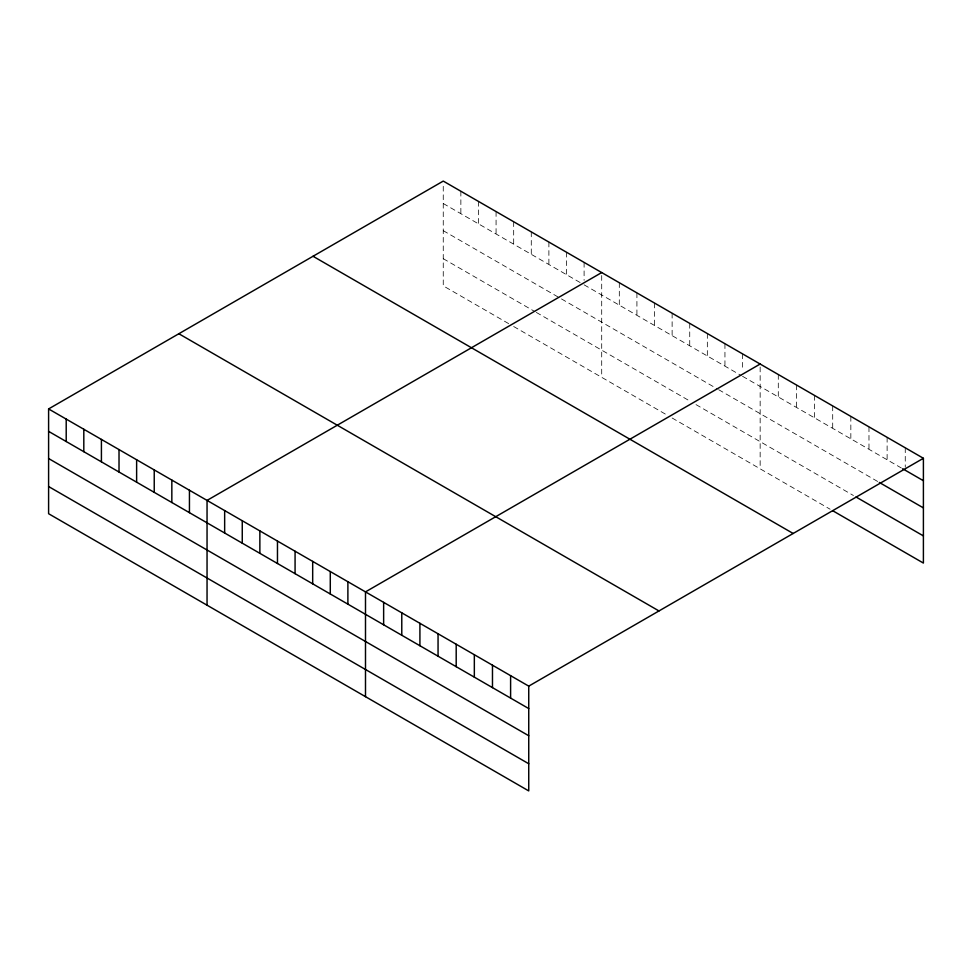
<?xml version="1.0" encoding="UTF-8"?>
<svg xmlns="http://www.w3.org/2000/svg" width="972" height="972" viewBox="0 0 972 972"><rect width="100%" height="100%" fill="white"/><g stroke="black" fill="none" stroke-linecap="round" stroke-linejoin="round"><path stroke-width="0.73" stroke-dasharray="4.86 3.65" d="M443.256 203.513L580.32 282.645M584.099 284.82L741.284 375.581M742.547 376.298L901.372 468.006M443.256 230.68L560.2 298.21M561.464 298.926L717.397 388.958M718.648 389.687L878.056 481.711M443.256 258.686L535.05 311.684M536.313 312.413L689.731 400.986M696.013 404.619L853.44 495.501M508.648 323.615L443.256 285.865L443.256 184.073M513.678 326.519L667.096 415.093M672.126 417.996L830.112 509.219M905.26 447.813L905.26 467.253M887.12 437.339L887.12 459.768M868.98 426.878L868.98 449.295M850.84 416.405L850.84 438.834M832.7 405.932L832.7 428.36M814.572 395.458L814.572 417.887M796.433 384.985L796.433 407.414M778.293 374.512L778.293 396.94M760.153 367.027L760.153 468.82M742.547 353.869L742.547 370.32M724.942 343.711L724.942 366.14M707.337 333.542L707.337 355.971M689.731 323.384L689.731 345.813M672.126 313.215L672.126 335.644M654.521 303.045L654.521 325.474M636.915 292.888L636.915 315.317M619.31 282.718L619.31 305.147M601.704 275.55L601.704 377.343M584.099 262.391L584.099 280.337M566.494 252.234L566.494 274.663M548.888 242.064L548.888 264.493M531.283 231.895L531.283 254.324M513.678 221.738L513.678 244.166M496.072 211.568L496.072 233.997M478.467 201.411L478.467 223.839M460.862 191.241L460.862 213.67"/><path stroke-width="1.46" d="M923.4 458.286L528.744 686.135L528.744 790.916L48.6 513.714L48.6 408.933L443.256 181.084L923.4 458.286L923.4 563.067L832.7 510.713M601.704 272.561L207.048 500.41L207.048 605.192M760.153 364.038L365.496 591.887L365.496 696.669M902.672 468.747L923.4 480.715M879.344 482.464L923.4 507.894M856.028 496.996L923.4 535.9M313.02 256.268L793.164 533.482M178.836 333.736L658.98 610.951M48.6 408.933L528.744 686.135M48.6 431.361L528.744 708.564M48.6 458.529L528.744 735.743M48.6 486.535L528.744 763.749M510.604 675.662L510.604 698.09M492.476 665.2L492.476 687.629M474.336 654.727L474.336 677.156M456.196 644.254L456.196 666.683M438.056 633.78L438.056 656.209M419.916 623.307L419.916 645.736M401.776 612.834L401.776 635.263M383.636 602.361L383.636 624.789M347.891 581.718L347.891 604.147M330.286 571.56L330.286 593.989M312.68 561.391L312.68 583.82M295.075 551.233L295.075 573.662M277.47 541.064L277.47 563.493M259.864 530.906L259.864 553.335M242.259 520.737L242.259 543.166M224.654 510.567L224.654 532.996M189.443 490.24L189.443 512.669M171.837 480.083L171.837 502.512M154.232 469.913L154.232 492.342M136.627 459.756L136.627 482.185M119.021 449.586L119.021 472.015M101.416 439.417L101.416 461.846M83.811 429.26L83.811 451.688M66.205 419.09L66.205 441.519"/></g></svg>
